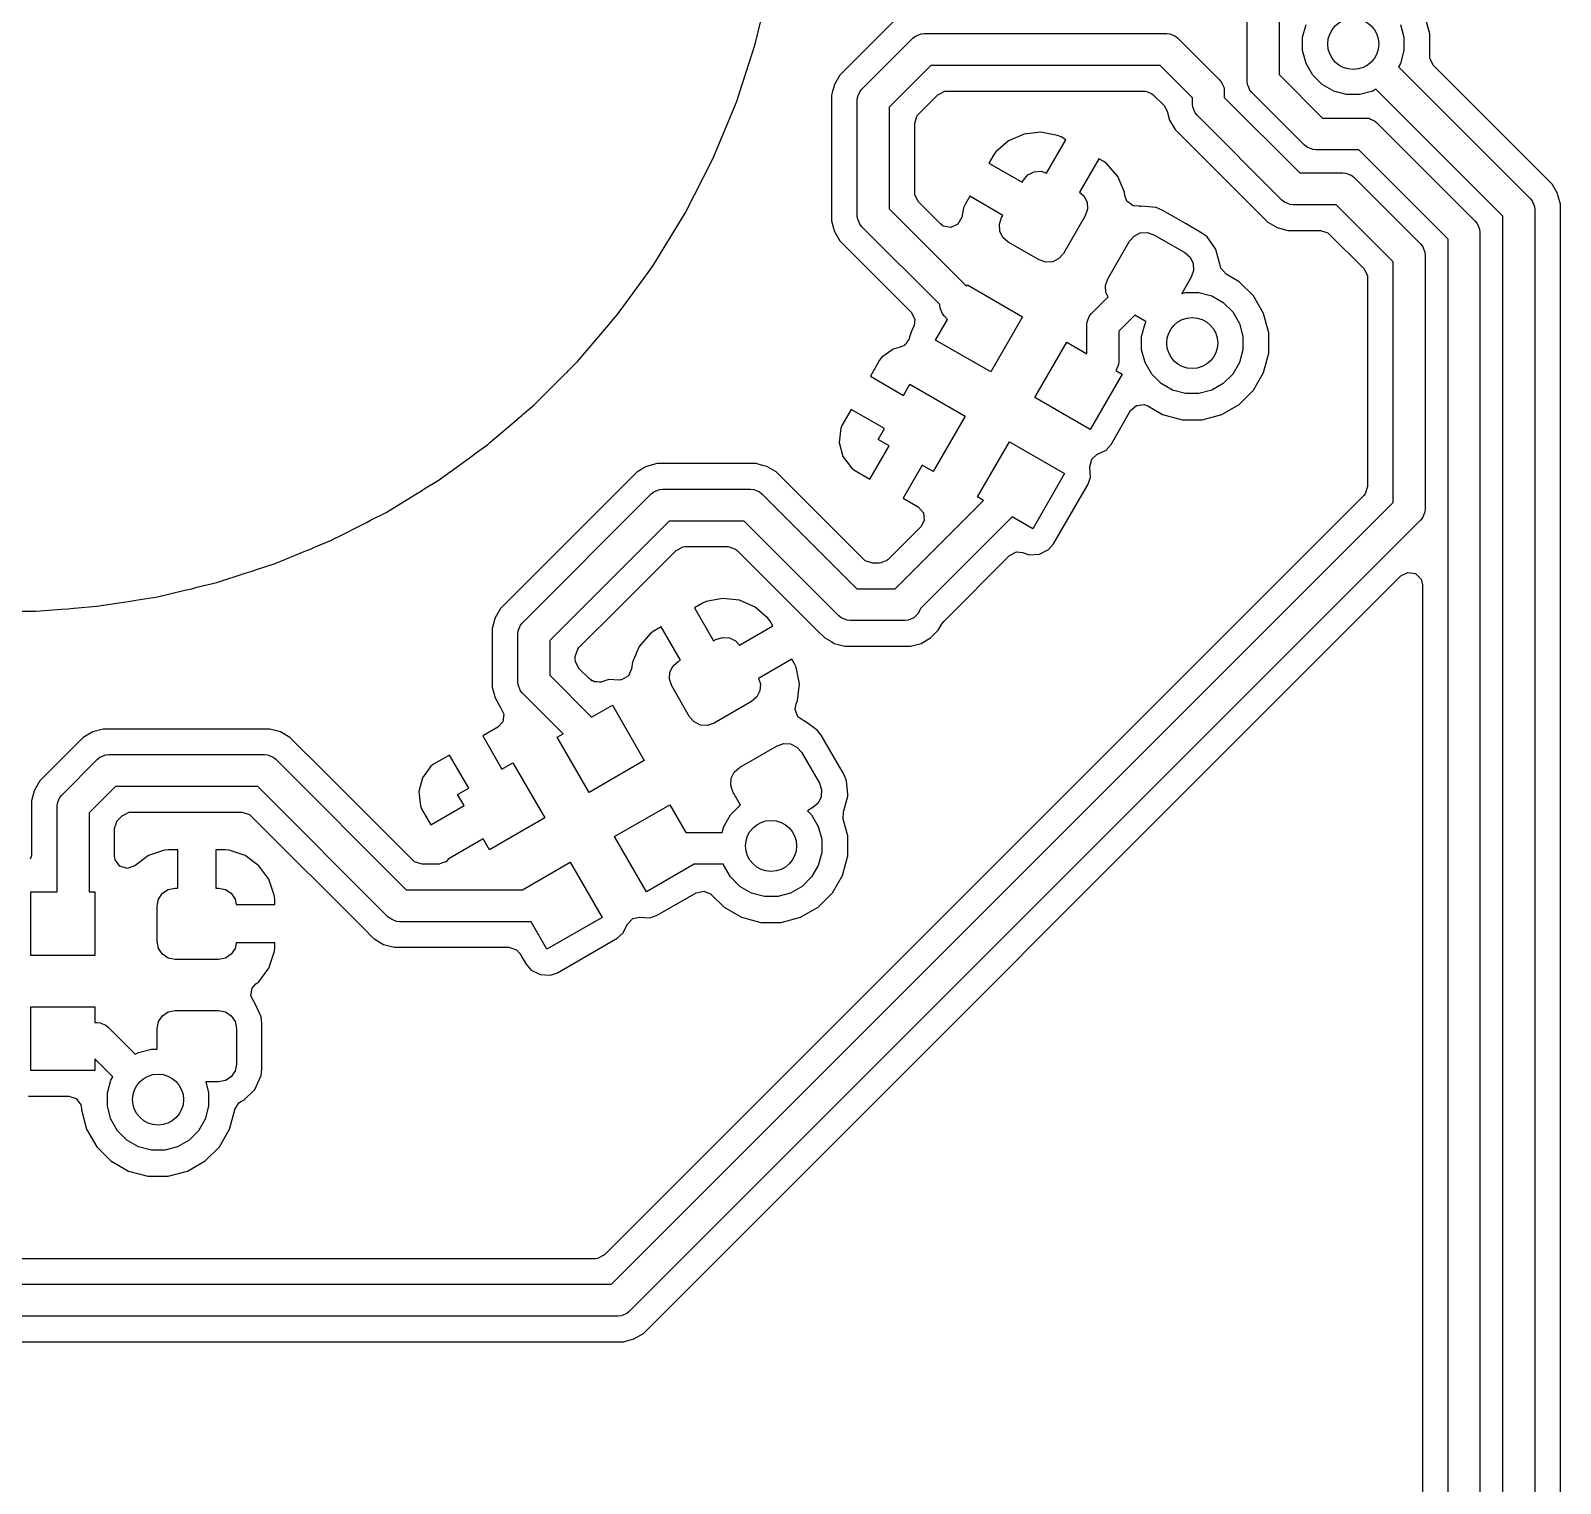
# Model space of a CAD drawing. Extents: x 0.79 to 7.64, y -5.35 to -0.98.
# Drawn here: x 4.2204 to 4.6923, y -3.3439 to -2.8957 of the extents above; entities that cross this region are included whole.
import ezdxf

# ---------------------------------------------------------------- set-up
doc = ezdxf.new("R2010")
doc.units = 0
doc.header["$MEASUREMENT"] = 0
doc.layers.add('BLACK', color=7, linetype='CONTINUOUS')

msp = doc.modelspace()

# ---------------------------------------------------------------- linework, layer by layer
at = {"layer": 'BLACK', "linetype": 'CONTINUOUS'}
for p, q in [((4.44394, -2.89989), (4.44834, -2.88154)), ((4.59574, -2.91137), (4.59574, -2.88837)), ((4.48819, -2.89132), (4.47006, -2.90945)), ((4.60558, -2.89041), (4.60558, -2.90933)), ((4.65206, -2.89676), (4.65045, -2.89074)), ((4.49258, -2.89809), (4.49333, -2.89748)), ((4.49333, -2.89748), (4.49508, -2.89676)), ((4.49333, -2.89748), (4.49333, -2.89748)), ((4.49508, -2.89676), (4.4951, -2.89675)), ((4.4951, -2.89675), (4.49606, -2.89665)), ((4.4951, -2.89675), (4.4951, -2.89675)), ((4.49606, -2.89665), (4.57087, -2.89665)), ((4.57087, -2.89665), (4.57183, -2.89675)), ((4.57183, -2.89675), (4.57183, -2.89675)), ((4.57183, -2.89675), (4.57185, -2.89676)), ((4.57185, -2.89676), (4.5736, -2.89748)), ((4.5736, -2.89748), (4.5736, -2.89748)), ((4.5736, -2.89748), (4.57435, -2.89809)), ((4.6128, -2.89781), (4.61387, -2.89384)), ((4.6128, -2.90192), (4.6128, -2.89781)), ((4.64297, -2.89384), (4.64403, -2.89781)), ((4.64403, -2.89781), (4.64403, -2.90192)), ((4.65206, -2.90298), (4.65206, -2.89676)), ((4.65206, -2.89676), (4.65206, -2.89676)), ((4.4381, -2.91784), (4.44394, -2.89989)), ((4.47684, -2.91384), (4.49258, -2.89809)), ((4.57435, -2.89809), (4.58721, -2.91096)), ((4.61387, -2.9059), (4.6128, -2.90192)), ((4.64403, -2.90192), (4.64297, -2.9059)), ((4.4981, -2.9065), (4.48524, -2.91936)), ((4.56883, -2.9065), (4.4981, -2.9065)), ((4.57881, -2.91648), (4.56883, -2.9065)), ((4.61592, -2.90946), (4.61387, -2.9059)), ((4.64297, -2.9059), (4.64239, -2.90689)), ((4.64239, -2.90689), (4.68301, -2.9475)), ((4.65203, -2.9032), (4.65206, -2.90298)), ((4.65204, -2.90432), (4.65203, -2.9032)), ((4.65314, -2.90647), (4.65204, -2.90432)), ((4.67047, -2.9238), (4.65314, -2.90647)), ((4.47006, -2.90945), (4.46837, -2.91238)), ((4.58721, -2.91096), (4.58782, -2.91171)), ((4.58782, -2.91171), (4.58782, -2.91171)), ((4.58782, -2.91171), (4.58825, -2.91275)), ((4.59583, -2.91233), (4.59574, -2.91137)), ((4.60558, -2.90933), (4.61896, -2.9227)), ((4.61883, -2.91236), (4.61592, -2.90946)), ((4.46782, -2.91444), (4.4675, -2.91564)), ((4.4675, -2.91564), (4.4675, -2.95107)), ((4.46807, -2.91352), (4.46782, -2.91444)), ((4.46837, -2.91238), (4.46807, -2.91352)), ((4.46807, -2.91352), (4.46807, -2.91352)), ((4.46837, -2.91238), (4.46837, -2.91238)), ((4.47539, -2.91732), (4.47549, -2.91636)), ((4.47549, -2.91636), (4.4755, -2.91634)), ((4.4755, -2.91634), (4.47573, -2.91578)), ((4.47573, -2.91578), (4.47622, -2.91459)), ((4.47622, -2.91459), (4.47684, -2.91384)), ((4.47622, -2.91459), (4.47622, -2.91459)), ((4.49427, -2.92149), (4.50023, -2.91553)), ((4.50023, -2.91553), (4.50238, -2.91444)), ((4.50238, -2.91444), (4.50299, -2.91439)), ((4.50299, -2.91439), (4.56394, -2.91439)), ((4.56394, -2.91439), (4.56424, -2.91449)), ((4.56424, -2.91449), (4.56455, -2.91444)), ((4.56455, -2.91444), (4.56537, -2.91485)), ((4.56537, -2.91485), (4.56623, -2.91513)), ((4.56623, -2.91513), (4.5667, -2.91553)), ((4.5667, -2.91553), (4.57006, -2.91889)), ((4.57881, -2.91838), (4.57881, -2.91648)), ((4.58825, -2.91275), (4.58846, -2.91323)), ((4.58846, -2.91323), (4.58856, -2.91348)), ((4.58856, -2.91348), (4.58865, -2.91444)), ((4.58865, -2.91444), (4.58865, -2.91634)), ((4.58865, -2.91634), (4.61195, -2.93963)), ((4.59602, -2.91278), (4.59583, -2.91233)), ((4.59583, -2.91233), (4.59583, -2.91233)), ((4.59657, -2.9141), (4.59602, -2.91278)), ((4.59718, -2.91485), (4.59657, -2.9141)), ((4.59657, -2.9141), (4.59657, -2.9141)), ((4.61344, -2.9311), (4.59718, -2.91485)), ((4.62239, -2.91442), (4.61883, -2.91236)), ((4.62636, -2.91548), (4.62239, -2.91442)), ((4.63047, -2.91548), (4.62636, -2.91548)), ((4.63444, -2.91442), (4.63047, -2.91548)), ((4.63543, -2.91385), (4.63444, -2.91442)), ((4.67461, -2.95302), (4.63543, -2.91385)), ((4.43088, -2.93528), (4.4381, -2.91784)), ((4.47539, -2.95276), (4.47539, -2.91732)), ((4.48524, -2.91936), (4.48524, -2.95072)), ((4.49387, -2.92195), (4.49427, -2.92149)), ((4.57006, -2.91889), (4.57107, -2.92064)), ((4.57107, -2.92064), (4.57179, -2.92332)), ((4.57891, -2.91934), (4.57881, -2.91838)), ((4.579, -2.91957), (4.57891, -2.91934)), ((4.57891, -2.91934), (4.57891, -2.91934)), ((4.57964, -2.92111), (4.579, -2.91957)), ((4.58025, -2.92186), (4.57964, -2.92111)), ((4.57964, -2.92111), (4.57964, -2.92111)), ((4.49313, -2.92425), (4.49387, -2.92195)), ((4.49313, -2.93662), (4.49313, -2.92425)), ((4.57179, -2.92332), (4.57348, -2.92625)), ((4.57348, -2.92625), (4.57348, -2.92625)), ((4.57348, -2.92625), (4.57348, -2.92625)), ((4.57348, -2.92625), (4.60204, -2.95481)), ((4.60643, -2.94803), (4.58025, -2.92186)), ((4.61896, -2.9227), (4.63223, -2.9227)), ((4.63223, -2.9227), (4.63319, -2.9228)), ((4.63319, -2.9228), (4.63319, -2.9228)), ((4.63319, -2.9228), (4.63371, -2.92301)), ((4.63371, -2.92301), (4.63497, -2.92353)), ((4.63497, -2.92353), (4.63497, -2.92353)), ((4.63497, -2.92353), (4.63571, -2.92414)), ((4.63571, -2.92414), (4.66608, -2.95451)), ((4.6874, -2.94072), (4.67047, -2.9238)), ((4.5221, -2.92976), (4.51814, -2.93317)), ((4.52689, -2.92768), (4.5221, -2.92976)), ((4.53207, -2.92709), (4.52689, -2.92768)), ((4.52689, -2.92768), (4.52689, -2.92768)), ((4.53721, -2.92806), (4.53207, -2.92709)), ((4.53207, -2.92709), (4.53207, -2.92709)), ((4.5338, -2.93969), (4.53974, -2.9294)), ((4.53827, -2.92855), (4.53721, -2.92806)), ((4.53721, -2.92806), (4.53721, -2.92806)), ((4.53974, -2.9294), (4.53827, -2.92855)), ((4.42231, -2.95209), (4.43088, -2.93528)), ((4.51746, -2.93413), (4.51602, -2.93662)), ((4.51814, -2.93317), (4.51746, -2.93413)), ((4.54997, -2.9353), (4.54402, -2.9456)), ((4.55143, -2.93615), (4.54997, -2.9353)), ((4.54997, -2.9353), (4.54997, -2.9353)), ((4.61419, -2.93172), (4.61344, -2.9311)), ((4.61596, -2.93245), (4.61419, -2.93172)), ((4.61692, -2.93255), (4.61596, -2.93245)), ((4.61596, -2.93245), (4.61596, -2.93245)), ((4.63019, -2.93255), (4.61692, -2.93255)), ((4.65768, -2.96003), (4.63019, -2.93255)), ((4.49313, -2.94583), (4.49313, -2.93662)), ((4.51602, -2.93662), (4.52625, -2.94252)), ((4.52665, -2.94184), (4.52806, -2.94022)), ((4.52806, -2.94022), (4.52999, -2.93927)), ((4.52999, -2.93927), (4.53214, -2.93913)), ((4.53214, -2.93913), (4.5338, -2.93969)), ((4.55239, -2.93683), (4.55143, -2.93615)), ((4.5558, -2.94079), (4.55239, -2.93683)), ((4.55239, -2.93683), (4.55239, -2.93683)), ((4.61195, -2.93963), (4.62522, -2.93963)), ((4.62522, -2.93963), (4.62618, -2.93973)), ((4.62618, -2.93973), (4.62618, -2.93973)), ((4.62618, -2.93973), (4.6267, -2.93994)), ((4.6267, -2.93994), (4.62795, -2.94046)), ((4.52625, -2.94252), (4.52665, -2.94184)), ((4.55789, -2.94558), (4.5558, -2.94079)), ((4.5558, -2.94079), (4.5558, -2.94079)), ((4.62795, -2.94046), (4.62795, -2.94046)), ((4.62795, -2.94046), (4.6287, -2.94107)), ((4.6287, -2.94107), (4.64915, -2.96152)), ((4.68978, -2.94311), (4.6874, -2.94072)), ((4.6874, -2.94072), (4.6874, -2.94072)), ((4.69022, -2.94387), (4.68978, -2.94311)), ((4.69147, -2.94603), (4.69022, -2.94387)), ((4.49318, -2.94644), (4.49313, -2.94583)), ((4.49427, -2.94859), (4.49318, -2.94644)), ((4.50105, -2.95537), (4.49427, -2.94859)), ((4.50868, -2.94934), (4.50819, -2.9504)), ((4.51012, -2.94685), (4.50868, -2.94934)), ((4.50868, -2.94934), (4.50868, -2.94934)), ((4.52035, -2.95275), (4.51012, -2.94685)), ((4.54402, -2.9456), (4.54534, -2.94675)), ((4.54534, -2.94675), (4.54629, -2.94868)), ((4.54629, -2.94868), (4.54643, -2.95083)), ((4.55801, -2.94663), (4.55789, -2.94558)), ((4.55861, -2.94831), (4.55801, -2.94663)), ((4.56048, -2.94983), (4.55861, -2.94831)), ((4.56262, -2.94994), (4.56048, -2.94983)), ((4.60717, -2.94865), (4.60643, -2.94803)), ((4.60843, -2.94917), (4.60717, -2.94865)), ((4.60717, -2.94865), (4.60717, -2.94865)), ((4.60895, -2.94938), (4.60843, -2.94917)), ((4.60991, -2.94947), (4.60895, -2.94938)), ((4.60895, -2.94938), (4.60895, -2.94938)), ((4.62318, -2.94947), (4.60991, -2.94947)), ((4.64075, -2.96704), (4.62318, -2.94947)), ((4.68301, -2.9475), (4.68362, -2.94824)), ((4.68362, -2.94824), (4.68435, -2.95002)), ((4.69169, -2.94685), (4.69147, -2.94603)), ((4.69234, -2.94929), (4.69169, -2.94685)), ((4.69234, -2.95298), (4.69234, -2.94929)), ((4.69234, -2.94929), (4.69234, -2.94929)), ((4.41245, -2.96818), (4.42231, -2.95209)), ((4.4675, -2.95107), (4.4675, -2.95444)), ((4.4675, -2.95444), (4.4681, -2.95669)), ((4.47549, -2.95372), (4.47539, -2.95276)), ((4.47556, -2.9539), (4.47549, -2.95372)), ((4.47549, -2.95372), (4.47549, -2.95372)), ((4.47622, -2.95549), (4.47556, -2.9539)), ((4.48524, -2.95072), (4.50912, -2.9746)), ((4.50764, -2.95334), (4.50648, -2.95545)), ((4.50819, -2.9504), (4.50764, -2.95334)), ((4.50819, -2.9504), (4.50819, -2.9504)), ((4.51926, -2.95547), (4.51995, -2.95343)), ((4.51995, -2.95343), (4.52035, -2.95275)), ((4.54574, -2.95287), (4.53905, -2.96446)), ((4.54643, -2.95083), (4.54574, -2.95287)), ((4.56263, -2.94996), (4.56262, -2.94994)), ((4.56279, -2.94995), (4.56263, -2.94996)), ((4.56289, -2.94996), (4.56279, -2.94995)), ((4.56297, -2.94993), (4.56289, -2.94996)), ((4.56767, -2.95035), (4.56297, -2.94993)), ((4.56297, -2.94993), (4.56297, -2.94993)), ((4.56949, -2.9511), (4.56767, -2.95035)), ((4.57689, -2.95537), (4.56949, -2.9511)), ((4.56949, -2.9511), (4.56949, -2.9511)), ((4.66608, -2.95451), (4.66669, -2.95526)), ((4.67461, -4.84631), (4.67461, -2.95302)), ((4.68435, -2.95002), (4.68445, -2.95098)), ((4.68445, -2.95098), (4.68445, -4.84835)), ((4.69234, -2.95624), (4.69234, -2.95298)), ((4.69234, -2.95298), (4.69234, -2.95298)), ((4.4681, -2.95669), (4.46837, -2.9577)), ((4.46837, -2.9577), (4.47006, -2.96062)), ((4.47684, -2.95624), (4.47622, -2.95549)), ((4.47622, -2.95549), (4.47622, -2.95549)), ((4.50085, -2.98025), (4.47684, -2.95624)), ((4.50193, -2.95603), (4.50105, -2.95537)), ((4.5043, -2.95648), (4.50193, -2.95603)), ((4.50648, -2.95545), (4.5043, -2.95648)), ((4.5194, -2.95762), (4.51926, -2.95547)), ((4.52035, -2.95955), (4.5194, -2.95762)), ((4.55938, -2.96074), (4.5608, -2.95912)), ((4.5608, -2.95912), (4.56272, -2.95817)), ((4.56272, -2.95817), (4.56487, -2.95803)), ((4.56487, -2.95803), (4.56691, -2.95872)), ((4.56691, -2.95872), (4.57645, -2.96423)), ((4.58176, -2.95818), (4.57689, -2.95537)), ((4.58267, -2.95888), (4.58176, -2.95818)), ((4.58332, -2.95938), (4.58267, -2.95888)), ((4.60204, -2.95481), (4.60204, -2.95481)), ((4.60204, -2.95481), (4.60204, -2.95481)), ((4.60204, -2.95481), (4.60496, -2.9565)), ((4.60496, -2.9565), (4.60496, -2.9565)), ((4.60496, -2.9565), (4.60496, -2.9565)), ((4.60496, -2.9565), (4.60496, -2.9565)), ((4.60496, -2.9565), (4.60822, -2.95737)), ((4.60822, -2.95737), (4.6183, -2.95737)), ((4.6183, -2.95737), (4.62059, -2.95811)), ((4.62059, -2.95811), (4.62105, -2.95851)), ((4.62105, -2.95851), (4.63171, -2.96917)), ((4.66669, -2.95526), (4.66743, -2.95703)), ((4.66743, -2.95703), (4.66752, -2.95799)), ((4.66752, -2.95799), (4.66752, -4.84134)), ((4.69234, -3.07873), (4.69234, -2.95624)), ((4.47006, -2.96062), (4.47006, -2.96062)), ((4.47006, -2.96062), (4.47006, -2.96062)), ((4.47006, -2.96062), (4.48178, -2.97235)), ((4.52197, -2.96096), (4.52035, -2.95955)), ((4.53152, -2.96648), (4.52197, -2.96096)), ((4.55269, -2.97233), (4.55938, -2.96074)), ((4.5859, -2.96305), (4.58332, -2.95938)), ((4.58332, -2.95938), (4.58332, -2.95938)), ((4.58604, -2.96325), (4.5859, -2.96305)), ((4.58726, -2.96782), (4.58604, -2.96325)), ((4.64915, -2.96152), (4.64976, -2.96227)), ((4.64976, -2.96227), (4.64976, -2.96227)), ((4.64976, -2.96227), (4.6505, -2.96404)), ((4.65768, -4.8393), (4.65768, -2.96003)), ((4.41039, -2.97103), (4.41245, -2.96818)), ((4.53355, -2.96717), (4.53152, -2.96648)), ((4.5357, -2.96703), (4.53355, -2.96717)), ((4.53763, -2.96607), (4.5357, -2.96703)), ((4.53905, -2.96446), (4.53763, -2.96607)), ((4.57645, -2.96423), (4.57807, -2.96565)), ((4.57807, -2.96565), (4.57902, -2.96758)), ((4.57902, -2.96758), (4.57916, -2.96973)), ((4.58726, -2.96783), (4.58726, -2.96782)), ((4.58726, -2.96782), (4.58726, -2.96782)), ((4.58758, -2.96907), (4.58726, -2.96783)), ((4.64075, -3.04127), (4.64075, -2.96704)), ((4.6505, -2.96404), (4.65059, -2.965)), ((4.65059, -2.965), (4.65059, -3.04331)), ((4.4042, -2.97954), (4.41004, -2.9715)), ((4.41004, -2.9715), (4.41032, -2.97113)), ((4.41032, -2.97113), (4.41039, -2.97103)), ((4.48178, -2.97235), (4.49204, -2.98261)), ((4.55199, -2.97437), (4.55269, -2.97233)), ((4.57847, -2.97176), (4.57555, -2.97682)), ((4.57916, -2.96973), (4.57847, -2.97176)), ((4.58919, -2.97086), (4.58758, -2.96907)), ((4.59326, -2.97321), (4.58919, -2.97086)), ((4.59766, -2.97761), (4.59326, -2.97321)), ((4.63171, -2.96917), (4.63281, -2.97132)), ((4.63281, -2.97132), (4.63285, -2.97193)), ((4.63285, -2.97193), (4.63285, -3.03638)), ((4.50912, -2.9746), (4.50937, -2.97416)), ((4.50937, -2.97416), (4.52642, -2.98401)), ((4.5477, -2.98296), (4.5528, -2.97787)), ((4.55213, -2.97651), (4.55199, -2.97437)), ((4.5528, -2.97787), (4.55213, -2.97651)), ((4.57555, -2.97682), (4.57668, -2.97651)), ((4.57668, -2.97651), (4.5808, -2.97651)), ((4.5808, -2.97651), (4.58477, -2.97758)), ((4.58477, -2.97758), (4.58833, -2.97963)), ((4.60077, -2.983), (4.59766, -2.97761)), ((4.40166, -2.98303), (4.4042, -2.97954)), ((4.49204, -2.98261), (4.49314, -2.98476)), ((4.50085, -2.9804), (4.50085, -2.98025)), ((4.50094, -2.98136), (4.50085, -2.9804)), ((4.50168, -2.98314), (4.50094, -2.98136)), ((4.58833, -2.97963), (4.59123, -2.98254)), ((4.59123, -2.98254), (4.59329, -2.9861)), ((4.3891, -2.9978), (4.39801, -2.98737)), ((4.39801, -2.98737), (4.3987, -2.98659)), ((4.3987, -2.98659), (4.39888, -2.98635)), ((4.39888, -2.98635), (4.40136, -2.98345)), ((4.40136, -2.98345), (4.40166, -2.98303)), ((4.49283, -2.98703), (4.4923, -2.98794)), ((4.49294, -2.98673), (4.49283, -2.98703)), ((4.49314, -2.98476), (4.49294, -2.98673)), ((4.49953, -2.99121), (4.50322, -2.98482)), ((4.50229, -2.98388), (4.50168, -2.98314)), ((4.50168, -2.98314), (4.50168, -2.98314)), ((4.50322, -2.98482), (4.50229, -2.98388)), ((4.52642, -2.98401), (4.51658, -3.00105)), ((4.54626, -2.98644), (4.54635, -2.98548)), ((4.54626, -2.99546), (4.54626, -2.98644)), ((4.54635, -2.98548), (4.5464, -2.98537)), ((4.5464, -2.98537), (4.54666, -2.98476)), ((4.54666, -2.98476), (4.54709, -2.98371)), ((4.54709, -2.98371), (4.5477, -2.98296)), ((4.54709, -2.98371), (4.54709, -2.98371)), ((4.56106, -2.98353), (4.5561, -2.98848)), ((4.56425, -2.98537), (4.56106, -2.98353)), ((4.56313, -2.99007), (4.56419, -2.9861)), ((4.56419, -2.9861), (4.56455, -2.98548)), ((4.56455, -2.98548), (4.56425, -2.98537)), ((4.59329, -2.9861), (4.59435, -2.99007)), ((4.60238, -2.98901), (4.60077, -2.983)), ((4.49051, -2.99233), (4.49008, -2.99259)), ((4.49085, -2.99163), (4.49051, -2.99233)), ((4.49133, -2.99102), (4.49085, -2.99163)), ((4.49156, -2.9904), (4.49133, -2.99102)), ((4.4923, -2.98794), (4.49155, -2.99016)), ((4.49155, -2.99016), (4.49156, -2.9904)), ((4.51658, -3.00105), (4.49953, -2.99121)), ((4.53021, -3.00893), (4.54006, -2.99188)), ((4.54006, -2.99188), (4.54626, -2.99546)), ((4.5561, -2.98848), (4.5561, -2.9978)), ((4.56313, -2.99418), (4.56313, -2.99007)), ((4.59435, -2.99007), (4.59435, -2.99418)), ((4.60238, -2.99524), (4.60238, -2.98901)), ((4.4829, -2.99662), (4.48231, -2.99742)), ((4.48646, -2.99401), (4.4829, -2.99662)), ((4.4829, -2.99662), (4.4829, -2.99662)), ((4.48869, -2.99342), (4.48646, -2.99401)), ((4.48646, -2.99401), (4.48646, -2.99401)), ((4.48932, -2.99305), (4.48869, -2.99342)), ((4.48983, -2.9929), (4.48932, -2.99305)), ((4.49008, -2.99259), (4.48983, -2.9929)), ((4.56419, -2.99815), (4.56313, -2.99418)), ((4.59435, -2.99418), (4.59329, -2.99815)), ((4.60077, -3.00125), (4.60238, -2.99524)), ((4.38483, -3.00207), (4.38587, -3.00108)), ((4.38587, -3.00108), (4.38619, -3.00072)), ((4.38619, -3.00072), (4.3891, -2.9978)), ((4.48231, -2.99742), (4.47946, -3.00235)), ((4.48231, -2.99742), (4.48231, -2.99742)), ((4.5571, -3.00172), (4.54726, -3.01877)), ((4.55527, -3.00054), (4.5552, -3.00063)), ((4.5552, -3.00063), (4.5571, -3.00172)), ((4.55601, -2.99876), (4.55527, -3.00054)), ((4.5561, -2.9978), (4.55601, -2.99876)), ((4.56625, -3.00171), (4.56419, -2.99815)), ((4.56915, -3.00462), (4.56625, -3.00171)), ((4.59123, -3.00171), (4.58833, -3.00462)), ((4.59329, -2.99815), (4.59123, -3.00171)), ((4.59766, -3.00664), (4.60077, -3.00125)), ((4.37576, -3.01115), (4.38483, -3.00207)), ((4.47946, -3.00235), (4.47946, -3.00235)), ((4.47946, -3.00235), (4.48969, -3.00826)), ((4.48969, -3.00826), (4.49165, -3.00485)), ((4.49165, -3.00485), (4.5087, -3.01469)), ((4.57271, -3.00668), (4.56915, -3.00462)), ((4.58833, -3.00462), (4.58477, -3.00668)), ((4.37248, -3.01395), (4.37576, -3.01115)), ((4.54726, -3.01877), (4.53021, -3.00893)), ((4.56153, -3.01134), (4.56392, -3.01109)), ((4.56392, -3.01109), (4.56506, -3.01153)), ((4.57668, -3.00774), (4.57271, -3.00668)), ((4.5808, -3.00774), (4.57668, -3.00774)), ((4.58477, -3.00668), (4.5808, -3.00774)), ((4.58787, -3.01416), (4.59326, -3.01104)), ((4.59326, -3.01104), (4.59766, -3.00664)), ((4.36209, -3.02282), (4.37055, -3.0156)), ((4.37055, -3.0156), (4.37061, -3.01555)), ((4.37061, -3.01555), (4.37192, -3.01448)), ((4.37192, -3.01448), (4.37231, -3.0141)), ((4.37231, -3.0141), (4.37248, -3.01395)), ((4.47355, -3.01258), (4.4707, -3.01752)), ((4.48378, -3.01849), (4.47355, -3.01258)), ((4.5087, -3.01469), (4.49886, -3.03174)), ((4.55371, -3.02339), (4.55974, -3.01295)), ((4.55974, -3.01295), (4.56153, -3.01134)), ((4.56506, -3.01153), (4.56961, -3.01416)), ((4.56961, -3.01416), (4.57563, -3.01577)), ((4.57563, -3.01577), (4.57563, -3.01577)), ((4.57563, -3.01577), (4.58185, -3.01577)), ((4.58185, -3.01577), (4.58787, -3.01416)), ((4.58185, -3.01577), (4.58185, -3.01577)), ((4.47031, -3.01843), (4.46983, -3.02282)), ((4.4707, -3.01752), (4.47031, -3.01843)), ((4.47031, -3.01843), (4.47031, -3.01843)), ((4.48181, -3.0219), (4.48378, -3.01849)), ((4.35757, -3.02619), (4.36141, -3.02341)), ((4.36141, -3.02341), (4.36209, -3.02282)), ((4.46983, -3.02282), (4.47097, -3.02709)), ((4.46983, -3.02282), (4.46983, -3.02282)), ((4.47932, -3.0341), (4.48522, -3.02387)), ((4.48522, -3.02387), (4.48181, -3.0219)), ((4.5125, -3.03961), (4.52234, -3.02257)), ((4.52234, -3.02257), (4.53939, -3.03241)), ((4.54934, -3.02655), (4.55216, -3.02516)), ((4.55216, -3.02516), (4.55371, -3.02339)), ((4.34614, -3.0345), (4.35534, -3.02781)), ((4.35534, -3.02781), (4.35693, -3.02672)), ((4.35693, -3.02672), (4.35757, -3.02619)), ((4.41367, -3.02931), (4.41041, -3.03018)), ((4.41704, -3.02931), (4.41367, -3.02931)), ((4.41367, -3.02931), (4.41367, -3.02931)), ((4.41728, -3.02931), (4.41704, -3.02931)), ((4.44421, -3.02931), (4.41728, -3.02931)), ((4.41728, -3.02931), (4.41728, -3.02931)), ((4.4462, -3.02985), (4.44421, -3.02931)), ((4.44421, -3.02931), (4.44421, -3.02931)), ((4.44747, -3.03018), (4.4462, -3.02985)), ((4.47097, -3.02709), (4.47358, -3.03065)), ((4.49545, -3.02977), (4.48954, -3.04)), ((4.49886, -3.03174), (4.49545, -3.02977)), ((4.54716, -3.03031), (4.54775, -3.02797)), ((4.54775, -3.02797), (4.54933, -3.02655)), ((4.54933, -3.02655), (4.54934, -3.02655)), ((4.54934, -3.02655), (4.54934, -3.02655)), ((4.34182, -3.03714), (4.34614, -3.0345)), ((4.4051, -3.03426), (4.36534, -3.07402)), ((4.40749, -3.03187), (4.4051, -3.03426)), ((4.4051, -3.03426), (4.4051, -3.03426)), ((4.40811, -3.03151), (4.40749, -3.03187)), ((4.40895, -3.03103), (4.40811, -3.03151)), ((4.4096, -3.03065), (4.40895, -3.03103)), ((4.41041, -3.03018), (4.4096, -3.03065)), ((4.45039, -3.03187), (4.44747, -3.03018)), ((4.44747, -3.03018), (4.44747, -3.03018)), ((4.46458, -3.04606), (4.45039, -3.03187)), ((4.45039, -3.03187), (4.45039, -3.03187)), ((4.45039, -3.03187), (4.45039, -3.03187)), ((4.47358, -3.03065), (4.47358, -3.03065)), ((4.47358, -3.03065), (4.47438, -3.03125)), ((4.47438, -3.03125), (4.47932, -3.0341)), ((4.53939, -3.03241), (4.52955, -3.04946)), ((4.54661, -3.03568), (4.54737, -3.03346)), ((4.54716, -3.03033), (4.54716, -3.03031)), ((4.54737, -3.03346), (4.54716, -3.03033)), ((4.54716, -3.03033), (4.54716, -3.03033)), ((4.33004, -3.04436), (4.33922, -3.03874)), ((4.33922, -3.03874), (4.34101, -3.03771)), ((4.34101, -3.03771), (4.34182, -3.03714)), ((4.37211, -3.07841), (4.41187, -3.03865)), ((4.63171, -3.03914), (4.39741, -3.27345)), ((4.41187, -3.03865), (4.41262, -3.03803)), ((4.41262, -3.03803), (4.41439, -3.0373)), ((4.41439, -3.0373), (4.41535, -3.0372)), ((4.41535, -3.0372), (4.44252, -3.0372)), ((4.44252, -3.0372), (4.44348, -3.0373)), ((4.44348, -3.0373), (4.44348, -3.0373)), ((4.44348, -3.0373), (4.444, -3.03751)), ((4.444, -3.03751), (4.44525, -3.03803)), ((4.44525, -3.03803), (4.44525, -3.03803)), ((4.44525, -3.03803), (4.446, -3.03865)), ((4.446, -3.03865), (4.47527, -3.06791)), ((4.53599, -3.05408), (4.54661, -3.03568)), ((4.63211, -3.03868), (4.63171, -3.03914)), ((4.63285, -3.03638), (4.63211, -3.03868)), ((4.39954, -3.28248), (4.64075, -3.04127)), ((4.48708, -3.06791), (4.51432, -3.04067)), ((4.48954, -3.04), (4.4942, -3.04269)), ((4.4942, -3.04269), (4.49581, -3.04448)), ((4.51432, -3.04067), (4.5125, -3.03961)), ((4.65059, -3.04331), (4.6505, -3.04427)), ((4.31589, -3.05157), (4.32232, -3.0483)), ((4.32232, -3.0483), (4.32425, -3.04738)), ((4.32425, -3.04738), (4.32525, -3.04681)), ((4.32525, -3.04681), (4.33004, -3.04436)), ((4.41739, -3.04705), (4.38051, -3.08393)), ((4.64915, -3.04679), (4.40505, -3.29088)), ((4.44048, -3.04705), (4.41739, -3.04705)), ((4.46975, -3.07631), (4.44048, -3.04705)), ((4.47739, -3.05888), (4.46458, -3.04606)), ((4.49501, -3.04882), (4.48495, -3.05888)), ((4.52315, -3.04576), (4.49489, -3.07403)), ((4.49607, -3.04688), (4.49501, -3.04882)), ((4.49581, -3.04448), (4.49607, -3.04688)), ((4.52955, -3.04946), (4.52315, -3.04576)), ((4.64976, -3.04604), (4.64915, -3.04679)), ((4.65039, -3.04451), (4.64976, -3.04604)), ((4.64976, -3.04604), (4.64976, -3.04604)), ((4.6505, -3.04427), (4.65039, -3.04451)), ((4.6505, -3.04427), (4.6505, -3.04427)), ((4.30795, -3.05512), (4.31323, -3.05293)), ((4.31323, -3.05293), (4.31354, -3.05277)), ((4.31354, -3.05277), (4.31589, -3.05157)), ((4.29579, -3.06015), (4.30474, -3.05645)), ((4.30474, -3.05645), (4.30677, -3.05568)), ((4.30677, -3.05568), (4.30795, -3.05512)), ((4.40181, -3.07379), (4.41952, -3.05608)), ((4.41952, -3.05608), (4.42167, -3.05499)), ((4.42167, -3.05499), (4.42228, -3.05494)), ((4.42228, -3.05494), (4.4356, -3.05494)), ((4.4356, -3.05494), (4.43789, -3.05569)), ((4.43789, -3.05569), (4.43835, -3.05608)), ((4.43835, -3.05608), (4.45084, -3.06857)), ((4.50219, -3.07789), (4.52241, -3.05767)), ((4.52241, -3.05767), (4.52456, -3.05657)), ((4.52456, -3.05657), (4.52642, -3.05673)), ((4.52642, -3.05673), (4.52849, -3.05744)), ((4.52849, -3.05744), (4.53163, -3.05723)), ((4.53163, -3.05723), (4.53444, -3.05584)), ((4.53444, -3.05584), (4.53599, -3.05408)), ((4.28659, -3.06314), (4.28868, -3.06254)), ((4.28868, -3.06254), (4.29003, -3.06202)), ((4.29003, -3.06202), (4.29579, -3.06015)), ((4.47786, -3.05928), (4.47739, -3.05888)), ((4.48015, -3.06002), (4.47786, -3.05928)), ((4.4822, -3.06002), (4.48015, -3.06002)), ((4.48281, -3.05997), (4.4822, -3.06002)), ((4.48362, -3.05956), (4.48281, -3.05997)), ((4.48449, -3.05928), (4.48362, -3.05956)), ((4.48467, -3.05902), (4.48449, -3.05928)), ((4.48495, -3.05888), (4.48467, -3.05902)), ((4.64313, -3.06397), (4.64528, -3.06288)), ((4.64528, -3.06288), (4.64766, -3.06325)), ((4.2701, -3.06792), (4.27162, -3.06748)), ((4.27162, -3.06748), (4.27784, -3.06598)), ((4.27784, -3.06598), (4.28659, -3.06314)), ((4.40944, -3.29766), (4.64313, -3.06397)), ((4.64766, -3.06325), (4.64936, -3.06496)), ((4.64936, -3.06496), (4.64978, -3.06673)), ((4.64978, -3.06673), (4.64978, -4.83442)), ((4.24085, -3.07334), (4.24906, -3.07204)), ((4.24906, -3.07204), (4.25114, -3.07179)), ((4.25114, -3.07179), (4.25281, -3.07145)), ((4.25281, -3.07145), (4.25949, -3.07039)), ((4.25949, -3.07039), (4.26799, -3.06835)), ((4.26799, -3.06835), (4.2701, -3.06792)), ((4.42768, -3.07235), (4.42519, -3.07379)), ((4.42875, -3.07186), (4.42768, -3.07235)), ((4.43388, -3.07089), (4.42875, -3.07186)), ((4.42875, -3.07186), (4.42875, -3.07186)), ((4.43907, -3.07148), (4.43388, -3.07089)), ((4.43388, -3.07089), (4.43388, -3.07089)), ((4.44386, -3.07357), (4.43907, -3.07148)), ((4.45084, -3.06857), (4.46297, -3.0807)), ((4.47527, -3.06791), (4.48708, -3.06791)), ((4.21453, -3.07482), (4.22203, -3.07482)), ((4.22203, -3.07482), (4.22991, -3.0742)), ((4.22203, -3.07482), (4.22203, -3.07482)), ((4.22991, -3.0742), (4.23193, -3.07412)), ((4.23193, -3.07412), (4.23375, -3.0739)), ((4.23375, -3.0739), (4.24085, -3.07334)), ((4.36365, -3.07694), (4.36342, -3.07778)), ((4.36534, -3.07402), (4.36365, -3.07694)), ((4.36365, -3.07694), (4.36365, -3.07694)), ((4.38955, -3.08606), (4.40181, -3.07379)), ((4.42519, -3.07379), (4.4311, -3.08402)), ((4.42519, -3.07379), (4.42519, -3.07379)), ((4.44782, -3.07697), (4.44386, -3.07357)), ((4.44386, -3.07357), (4.44386, -3.07357)), ((4.44849, -3.07793), (4.44782, -3.07697)), ((4.47049, -3.07693), (4.46975, -3.07631)), ((4.47227, -3.07766), (4.47049, -3.07693)), ((4.49289, -3.07693), (4.49112, -3.07766)), ((4.49425, -3.07557), (4.49289, -3.07693)), ((4.49489, -3.07403), (4.49425, -3.07557)), ((4.36316, -3.07876), (4.36278, -3.0802)), ((4.36278, -3.0802), (4.36278, -3.09496)), ((4.36342, -3.07778), (4.36316, -3.07876)), ((4.36342, -3.07778), (4.36342, -3.07778)), ((4.37067, -3.08189), (4.37076, -3.08093)), ((4.37067, -3.09665), (4.37067, -3.08189)), ((4.37076, -3.08093), (4.3715, -3.07916)), ((4.3715, -3.07916), (4.37211, -3.07841)), ((4.3715, -3.07916), (4.3715, -3.07916)), ((4.41152, -3.08181), (4.40811, -3.08577)), ((4.41248, -3.08113), (4.41152, -3.08181)), ((4.41152, -3.08181), (4.41152, -3.08181)), ((4.41496, -3.0797), (4.41248, -3.08113)), ((4.41248, -3.08113), (4.41248, -3.08113)), ((4.42087, -3.08992), (4.41496, -3.0797)), ((4.41496, -3.0797), (4.41496, -3.0797)), ((4.43905, -3.08534), (4.44934, -3.0794)), ((4.4485, -3.07793), (4.44849, -3.07793)), ((4.44934, -3.0794), (4.4485, -3.07793)), ((4.46297, -3.0807), (4.46297, -3.0807)), ((4.46297, -3.0807), (4.46536, -3.08309)), ((4.47323, -3.07776), (4.47227, -3.07766)), ((4.49016, -3.07776), (4.47323, -3.07776)), ((4.49112, -3.07766), (4.49016, -3.07776)), ((4.49803, -3.08309), (4.50041, -3.0807)), ((4.50041, -3.0807), (4.50157, -3.07869)), ((4.50157, -3.07869), (4.50219, -3.07789)), ((4.69234, -4.84666), (4.69234, -3.07873)), ((4.38051, -3.08393), (4.38051, -3.09461)), ((4.38841, -3.08881), (4.38915, -3.08652)), ((4.38915, -3.08652), (4.38955, -3.08606)), ((4.40811, -3.08577), (4.40602, -3.09056)), ((4.4311, -3.08402), (4.43178, -3.08363)), ((4.43178, -3.08363), (4.43382, -3.08293)), ((4.43382, -3.08293), (4.43596, -3.08307)), ((4.43596, -3.08307), (4.43789, -3.08403)), ((4.43789, -3.08403), (4.43905, -3.08534)), ((4.46536, -3.08309), (4.46752, -3.08434)), ((4.46752, -3.08434), (4.46828, -3.08478)), ((4.46828, -3.08478), (4.46828, -3.08478)), ((4.46828, -3.08478), (4.46828, -3.08478)), ((4.46828, -3.08478), (4.46991, -3.08521)), ((4.46991, -3.08521), (4.47154, -3.08565)), ((4.47154, -3.08565), (4.47154, -3.08565)), ((4.47154, -3.08565), (4.47154, -3.08565)), ((4.47154, -3.08565), (4.47515, -3.08565)), ((4.47515, -3.08565), (4.47515, -3.08565)), ((4.47515, -3.08565), (4.49184, -3.08565)), ((4.49184, -3.08565), (4.4951, -3.08478)), ((4.49184, -3.08565), (4.49184, -3.08565)), ((4.4951, -3.08478), (4.49803, -3.08309)), ((4.38841, -3.08972), (4.38841, -3.08881)), ((4.38845, -3.09033), (4.38841, -3.08972)), ((4.38955, -3.09248), (4.38845, -3.09033)), ((4.40602, -3.09056), (4.40579, -3.09261)), ((4.40602, -3.09056), (4.40602, -3.09056)), ((4.41857, -3.09174), (4.42019, -3.09032)), ((4.42019, -3.09032), (4.42087, -3.08992)), ((4.45525, -3.08963), (4.44495, -3.09557)), ((4.45609, -3.09109), (4.45525, -3.08963)), ((4.45658, -3.09216), (4.45609, -3.09109)), ((4.36278, -3.09496), (4.36278, -3.09833)), ((4.38051, -3.09461), (4.39346, -3.10755)), ((4.39272, -3.09565), (4.38955, -3.09248)), ((4.39328, -3.09599), (4.39272, -3.09565)), ((4.39354, -3.09628), (4.39328, -3.09599)), ((4.3988, -3.09588), (4.39658, -3.09663)), ((4.40193, -3.09608), (4.3988, -3.09588)), ((4.40196, -3.09609), (4.40193, -3.09608)), ((4.40235, -3.09605), (4.40196, -3.09609)), ((4.4027, -3.096), (4.40235, -3.09605)), ((4.40479, -3.09481), (4.4027, -3.096)), ((4.40579, -3.09261), (4.40479, -3.09481)), ((4.41748, -3.09581), (4.41762, -3.09367)), ((4.41817, -3.09785), (4.41748, -3.09581)), ((4.41762, -3.09367), (4.41857, -3.09174)), ((4.44495, -3.09557), (4.44551, -3.09723)), ((4.45755, -3.09729), (4.45658, -3.09216)), ((4.36278, -3.09833), (4.36314, -3.09968)), ((4.36314, -3.09968), (4.36365, -3.10159)), ((4.37076, -3.09761), (4.37067, -3.09665)), ((4.3715, -3.09938), (4.37076, -3.09761)), ((4.37211, -3.10013), (4.3715, -3.09938)), ((4.3715, -3.09938), (4.3715, -3.09938)), ((4.38463, -3.11265), (4.37211, -3.10013)), ((4.39387, -3.09635), (4.39354, -3.09628)), ((4.39432, -3.09662), (4.39387, -3.09635)), ((4.39512, -3.0966), (4.39432, -3.09662)), ((4.3959, -3.09677), (4.39512, -3.0966)), ((4.39645, -3.09671), (4.3959, -3.09677)), ((4.39658, -3.09663), (4.39645, -3.09671)), ((4.42368, -3.10739), (4.41817, -3.09785)), ((4.44537, -3.09937), (4.44442, -3.1013)), ((4.44551, -3.09723), (4.44537, -3.09937)), ((4.45697, -3.10248), (4.45755, -3.09729)), ((4.45755, -3.09729), (4.45755, -3.09729)), ((4.36365, -3.10159), (4.36534, -3.10451)), ((4.36534, -3.10451), (4.36549, -3.10472)), ((4.36549, -3.10472), (4.36545, -3.10475)), ((4.36545, -3.10475), (4.36641, -3.10664)), ((4.39346, -3.10755), (4.39985, -3.10386)), ((4.39985, -3.10386), (4.40969, -3.12091)), ((4.4428, -3.10272), (4.43121, -3.10941)), ((4.44442, -3.1013), (4.4428, -3.10272)), ((4.45623, -3.10521), (4.45655, -3.10345)), ((4.45709, -3.10746), (4.45623, -3.10521)), ((4.45655, -3.10345), (4.45697, -3.10248)), ((4.45697, -3.10248), (4.45697, -3.10248)), ((4.36603, -3.10902), (4.36451, -3.11063)), ((4.36641, -3.10664), (4.36603, -3.10902)), ((4.4251, -3.10901), (4.42368, -3.10739)), ((4.42703, -3.10996), (4.4251, -3.10901)), ((4.42918, -3.1101), (4.42703, -3.10996)), ((4.43121, -3.10941), (4.42918, -3.1101)), ((4.45889, -3.10863), (4.45709, -3.10746)), ((4.45888, -3.10865), (4.45889, -3.10863)), ((4.45903, -3.10872), (4.45888, -3.10865)), ((4.45911, -3.10877), (4.45903, -3.10872)), ((4.45919, -3.10879), (4.45911, -3.10877)), ((4.46306, -3.11151), (4.45919, -3.10879)), ((4.45919, -3.10879), (4.45919, -3.10879)), ((4.23662, -3.11376), (4.23446, -3.11593)), ((4.23905, -3.11236), (4.23662, -3.11376)), ((4.23954, -3.11207), (4.23905, -3.11236)), ((4.23905, -3.11236), (4.23905, -3.11236)), ((4.2428, -3.1112), (4.23954, -3.11207)), ((4.23954, -3.11207), (4.23954, -3.11207)), ((4.23954, -3.11207), (4.23954, -3.11207)), ((4.24618, -3.1112), (4.2428, -3.1112)), ((4.29421, -3.1112), (4.24618, -3.1112)), ((4.2962, -3.11174), (4.29421, -3.1112)), ((4.29747, -3.11207), (4.2962, -3.11174)), ((4.30039, -3.11376), (4.29747, -3.11207)), ((4.29747, -3.11207), (4.29747, -3.11207)), ((4.31107, -3.12444), (4.30039, -3.11376)), ((4.30039, -3.11376), (4.30039, -3.11376)), ((4.30039, -3.11376), (4.30039, -3.11376)), ((4.30039, -3.11376), (4.30039, -3.11376)), ((4.36451, -3.11063), (4.35985, -3.11332)), ((4.35985, -3.11332), (4.36576, -3.12354)), ((4.3828, -3.1137), (4.38463, -3.11265)), ((4.39265, -3.13075), (4.3828, -3.1137)), ((4.46426, -3.11307), (4.46306, -3.11151)), ((4.46653, -3.117), (4.46426, -3.11307)), ((4.23446, -3.11593), (4.22321, -3.12717)), ((4.23446, -3.11593), (4.23446, -3.11593)), ((4.23446, -3.11593), (4.23446, -3.11593)), ((4.23446, -3.11593), (4.23446, -3.11593)), ((4.24175, -3.11992), (4.24353, -3.11919)), ((4.24353, -3.11919), (4.24449, -3.11909)), ((4.24353, -3.11919), (4.24353, -3.11919)), ((4.24449, -3.11909), (4.29252, -3.11909)), ((4.29252, -3.11909), (4.29348, -3.11919)), ((4.29348, -3.11919), (4.29348, -3.11919)), ((4.29348, -3.11919), (4.294, -3.1194)), ((4.294, -3.1194), (4.29525, -3.11992)), ((4.34962, -3.11922), (4.34468, -3.12207)), ((4.35553, -3.12945), (4.34962, -3.11922)), ((4.43909, -3.12305), (4.45068, -3.11636)), ((4.45068, -3.11636), (4.45271, -3.11567)), ((4.45271, -3.11567), (4.45486, -3.11581)), ((4.45486, -3.11581), (4.45679, -3.11676)), ((4.45679, -3.11676), (4.45821, -3.11837)), ((4.45821, -3.11837), (4.46372, -3.12792)), ((4.47082, -3.12444), (4.46653, -3.117)), ((4.22998, -3.13156), (4.24101, -3.12054)), ((4.24101, -3.12054), (4.24175, -3.11992)), ((4.29525, -3.11992), (4.29525, -3.11992)), ((4.29525, -3.11992), (4.296, -3.12054)), ((4.296, -3.12054), (4.33625, -3.16079)), ((4.31712, -3.13049), (4.31107, -3.12444)), ((4.34389, -3.12266), (4.34128, -3.12623)), ((4.34468, -3.12207), (4.34389, -3.12266)), ((4.36576, -3.12354), (4.36917, -3.12158)), ((4.36917, -3.12158), (4.37901, -3.13862)), ((4.40969, -3.12091), (4.39265, -3.13075)), ((4.43652, -3.1264), (4.43747, -3.12447)), ((4.43747, -3.12447), (4.43909, -3.12305)), ((4.47134, -3.12533), (4.47082, -3.12444)), ((4.22321, -3.12717), (4.22152, -3.13009)), ((4.22321, -3.12717), (4.22321, -3.12717)), ((4.24653, -3.12894), (4.23839, -3.13708)), ((4.29048, -3.12894), (4.24653, -3.12894)), ((4.33073, -3.16919), (4.29048, -3.12894)), ((4.34128, -3.12623), (4.34014, -3.13049)), ((4.34128, -3.12623), (4.34128, -3.12623)), ((4.43638, -3.12854), (4.43652, -3.1264)), ((4.43707, -3.13058), (4.43638, -3.12854)), ((4.46372, -3.12792), (4.46441, -3.12996)), ((4.47209, -3.12715), (4.47134, -3.12533)), ((4.4722, -3.12835), (4.47209, -3.12715)), ((4.47245, -3.13127), (4.4722, -3.12835)), ((4.22119, -3.13135), (4.22065, -3.13335)), ((4.22065, -3.13335), (4.22065, -3.15014)), ((4.22152, -3.13009), (4.22119, -3.13135)), ((4.22119, -3.13135), (4.22119, -3.13135)), ((4.22152, -3.13009), (4.22152, -3.13009)), ((4.22866, -3.13403), (4.22919, -3.13274)), ((4.22919, -3.13274), (4.22937, -3.13231)), ((4.22937, -3.13231), (4.22998, -3.13156)), ((4.22937, -3.13231), (4.22937, -3.13231)), ((4.31994, -3.13331), (4.31712, -3.13049)), ((4.33838, -3.15175), (4.31994, -3.13331)), ((4.34014, -3.13049), (4.34061, -3.13488)), ((4.34014, -3.13049), (4.34014, -3.13049)), ((4.35212, -3.13142), (4.35553, -3.12945)), ((4.35409, -3.13483), (4.35212, -3.13142)), ((4.43942, -3.13464), (4.43707, -3.13058)), ((4.46427, -3.1321), (4.46332, -3.13403)), ((4.46441, -3.12996), (4.46427, -3.1321)), ((4.47128, -3.13643), (4.47251, -3.13186)), ((4.47251, -3.13186), (4.47245, -3.13127)), ((4.22854, -3.13504), (4.22864, -3.13408)), ((4.22854, -3.16142), (4.22854, -3.13504)), ((4.22864, -3.13408), (4.22866, -3.13403)), ((4.23839, -3.13708), (4.23839, -3.16142)), ((4.24742, -3.13921), (4.24865, -3.13797)), ((4.24865, -3.13797), (4.2508, -3.13688)), ((4.2508, -3.13688), (4.25141, -3.13683)), ((4.25141, -3.13683), (4.2856, -3.13683)), ((4.2856, -3.13683), (4.28789, -3.13758)), ((4.28789, -3.13758), (4.28835, -3.13797)), ((4.28835, -3.13797), (4.32396, -3.17357)), ((4.34061, -3.13488), (4.34061, -3.13488)), ((4.34061, -3.13488), (4.34101, -3.1358)), ((4.34101, -3.1358), (4.34386, -3.14073)), ((4.34386, -3.14073), (4.35409, -3.13483)), ((4.37901, -3.13862), (4.36196, -3.14847)), ((4.40052, -3.14439), (4.41757, -3.13454)), ((4.41757, -3.13454), (4.42249, -3.14307)), ((4.43427, -3.14122), (4.43633, -3.13766)), ((4.43633, -3.13766), (4.43923, -3.13475)), ((4.43923, -3.13475), (4.43942, -3.13464)), ((4.4617, -3.13545), (4.46006, -3.1364)), ((4.46006, -3.1364), (4.46131, -3.13766)), ((4.46131, -3.13766), (4.46337, -3.14122)), ((4.46332, -3.13403), (4.4617, -3.13545)), ((4.47109, -3.13901), (4.47121, -3.13676)), ((4.47119, -3.13676), (4.47121, -3.13671)), ((4.47121, -3.13676), (4.47119, -3.13676)), ((4.47121, -3.1366), (4.47128, -3.13645)), ((4.47121, -3.13671), (4.47121, -3.1366)), ((4.47128, -3.13645), (4.47128, -3.13643)), ((4.24628, -3.14196), (4.24638, -3.14166)), ((4.24628, -3.15028), (4.24628, -3.14196)), ((4.24633, -3.14135), (4.24674, -3.14054)), ((4.24638, -3.14166), (4.24633, -3.14135)), ((4.24674, -3.14054), (4.24702, -3.13967)), ((4.24702, -3.13967), (4.24742, -3.13921)), ((4.34386, -3.14073), (4.34386, -3.14073)), ((4.42249, -3.14307), (4.43377, -3.14307)), ((4.43377, -3.14307), (4.43427, -3.14122)), ((4.46337, -3.14122), (4.46443, -3.14519)), ((4.47246, -3.14413), (4.47109, -3.13901)), ((4.35999, -3.14506), (4.34918, -3.1513)), ((4.36196, -3.14847), (4.35999, -3.14506)), ((4.41036, -3.16143), (4.40052, -3.14439)), ((4.46443, -3.14519), (4.46443, -3.1493)), ((4.47246, -3.15036), (4.47246, -3.14413)), ((4.22065, -3.15027), (4.22026, -3.15134)), ((4.22065, -3.15014), (4.22063, -3.1502)), ((4.22063, -3.1502), (4.22065, -3.15027)), ((4.24648, -3.15152), (4.24628, -3.15028)), ((4.24791, -3.15346), (4.24648, -3.15152)), ((4.25677, -3.15026), (4.25249, -3.15342)), ((4.2617, -3.14853), (4.25677, -3.15026)), ((4.26287, -3.14843), (4.2617, -3.14853)), ((4.2617, -3.14853), (4.2617, -3.14853)), ((4.26575, -3.14843), (4.26287, -3.14843)), ((4.26575, -3.16024), (4.26575, -3.14843)), ((4.26575, -3.14843), (4.26575, -3.14843)), ((4.28043, -3.14843), (4.27756, -3.14843)), ((4.27756, -3.14843), (4.27756, -3.14843)), ((4.27756, -3.14843), (4.27756, -3.16024)), ((4.2816, -3.14853), (4.28043, -3.14843)), ((4.28653, -3.15026), (4.2816, -3.14853)), ((4.29073, -3.15336), (4.28653, -3.15026)), ((4.33884, -3.15215), (4.33838, -3.15175)), ((4.34113, -3.15289), (4.33884, -3.15215)), ((4.34749, -3.15249), (4.34646, -3.15289)), ((4.34855, -3.15215), (4.34749, -3.15249)), ((4.34861, -3.15206), (4.34855, -3.15215)), ((4.34871, -3.15202), (4.34861, -3.15206)), ((4.34918, -3.1513), (4.34871, -3.15202)), ((4.37212, -3.16079), (4.38688, -3.15226)), ((4.38688, -3.15226), (4.39672, -3.16931)), ((4.46443, -3.1493), (4.46337, -3.15327)), ((4.47085, -3.15637), (4.47246, -3.15036)), ((4.25021, -3.15418), (4.24791, -3.15346)), ((4.25249, -3.15342), (4.25021, -3.15418)), ((4.29383, -3.15756), (4.29073, -3.15336)), ((4.29073, -3.15336), (4.29073, -3.15336)), ((4.34625, -3.15289), (4.34113, -3.15289)), ((4.34646, -3.15289), (4.34625, -3.15289)), ((4.42513, -3.15291), (4.41036, -3.16143)), ((4.43417, -3.15291), (4.42513, -3.15291)), ((4.43427, -3.15327), (4.43417, -3.15291)), ((4.43633, -3.15683), (4.43427, -3.15327)), ((4.43923, -3.15974), (4.43633, -3.15683)), ((4.46131, -3.15683), (4.45841, -3.15974)), ((4.46337, -3.15327), (4.46131, -3.15683)), ((4.46774, -3.16176), (4.47085, -3.15637)), ((4.22047, -3.1811), (4.22047, -3.16142)), ((4.22047, -3.16142), (4.22854, -3.16142)), ((4.23839, -3.16142), (4.24016, -3.16142)), ((4.24016, -3.16142), (4.24016, -3.1811)), ((4.25987, -3.16364), (4.26106, -3.16185)), ((4.26106, -3.16185), (4.26285, -3.16066)), ((4.26285, -3.16066), (4.26496, -3.16024)), ((4.26496, -3.16024), (4.26575, -3.16024)), ((4.27756, -3.16024), (4.27835, -3.16024)), ((4.27835, -3.16024), (4.28046, -3.16066)), ((4.28046, -3.16066), (4.28224, -3.16185)), ((4.28224, -3.16185), (4.28344, -3.16364)), ((4.29556, -3.16249), (4.29383, -3.15756)), ((4.33625, -3.16079), (4.37212, -3.16079)), ((4.41364, -3.16866), (4.42573, -3.16168)), ((4.42573, -3.16168), (4.42809, -3.16118)), ((4.42809, -3.16118), (4.43029, -3.16216)), ((4.43029, -3.16216), (4.43044, -3.1623)), ((4.44279, -3.16179), (4.43923, -3.15974)), ((4.44676, -3.16286), (4.44279, -3.16179)), ((4.45485, -3.16179), (4.45087, -3.16286)), ((4.45841, -3.15974), (4.45485, -3.16179)), ((4.46334, -3.16616), (4.46774, -3.16176)), ((4.25945, -3.16575), (4.25987, -3.16364)), ((4.25945, -3.17677), (4.25945, -3.16575)), ((4.28344, -3.16364), (4.28378, -3.16535)), ((4.28378, -3.16535), (4.29567, -3.16535)), ((4.29567, -3.16366), (4.29556, -3.16249)), ((4.29556, -3.16249), (4.29556, -3.16249)), ((4.29567, -3.16535), (4.29567, -3.16366)), ((4.29567, -3.16535), (4.29567, -3.16535)), ((4.43044, -3.1623), (4.4343, -3.16616)), ((4.4343, -3.16616), (4.43969, -3.16927)), ((4.45087, -3.16286), (4.44676, -3.16286)), ((4.45794, -3.16927), (4.46334, -3.16616)), ((4.33148, -3.1698), (4.33073, -3.16919)), ((4.33208, -3.17005), (4.33148, -3.1698)), ((4.33148, -3.1698), (4.33148, -3.1698)), ((4.33325, -3.17053), (4.33208, -3.17005)), ((4.33421, -3.17063), (4.33325, -3.17053)), ((4.33325, -3.17053), (4.33325, -3.17053)), ((4.37476, -3.17063), (4.33421, -3.17063)), ((4.37968, -3.17915), (4.37476, -3.17063)), ((4.39672, -3.16931), (4.37968, -3.17915)), ((4.40311, -3.17421), (4.4045, -3.17139)), ((4.4045, -3.17139), (4.40451, -3.17137)), ((4.4045, -3.17139), (4.4045, -3.17139)), ((4.40451, -3.17137), (4.40619, -3.16965)), ((4.40619, -3.16965), (4.40826, -3.16921)), ((4.40826, -3.16921), (4.40828, -3.16921)), ((4.40828, -3.16921), (4.40828, -3.16921)), ((4.40828, -3.16921), (4.41141, -3.16941)), ((4.41141, -3.16941), (4.41364, -3.16866)), ((4.43969, -3.16927), (4.44571, -3.17089)), ((4.44571, -3.17089), (4.44571, -3.17089)), ((4.44571, -3.17089), (4.45193, -3.17089)), ((4.45193, -3.17089), (4.45794, -3.16927)), ((4.45193, -3.17089), (4.45193, -3.17089)), ((4.32396, -3.17357), (4.32396, -3.17357)), ((4.32396, -3.17357), (4.32547, -3.17508)), ((4.32547, -3.17508), (4.32634, -3.17596)), ((4.32634, -3.17596), (4.32926, -3.17765)), ((4.38295, -3.18638), (4.40134, -3.17576)), ((4.40134, -3.17576), (4.40311, -3.17421)), ((4.24016, -3.1811), (4.22047, -3.1811)), ((4.25987, -3.17888), (4.25945, -3.17677)), ((4.26106, -3.18067), (4.25987, -3.17888)), ((4.26285, -3.18186), (4.26106, -3.18067)), ((4.28224, -3.18067), (4.28046, -3.18186)), ((4.28344, -3.17888), (4.28224, -3.18067)), ((4.28378, -3.17717), (4.28344, -3.17888)), ((4.29567, -3.17717), (4.28378, -3.17717)), ((4.29383, -3.18496), (4.29556, -3.18003)), ((4.29556, -3.18003), (4.29567, -3.17886)), ((4.29567, -3.17886), (4.29567, -3.17717)), ((4.29567, -3.17717), (4.29567, -3.17717)), ((4.32926, -3.17765), (4.33252, -3.17852)), ((4.33252, -3.17852), (4.3359, -3.17852)), ((4.3359, -3.17852), (4.36795, -3.17852)), ((4.36795, -3.17852), (4.37024, -3.17927)), ((4.37024, -3.17927), (4.37132, -3.18047)), ((4.37132, -3.18047), (4.37204, -3.18172)), ((4.26496, -3.18228), (4.26285, -3.18186)), ((4.27835, -3.18228), (4.26496, -3.18228)), ((4.28046, -3.18186), (4.27835, -3.18228)), ((4.29073, -3.18916), (4.29383, -3.18496)), ((4.37204, -3.18172), (4.37323, -3.18377)), ((4.37323, -3.18377), (4.37323, -3.18377)), ((4.37323, -3.18377), (4.37478, -3.18554)), ((4.37478, -3.18554), (4.37759, -3.18693)), ((4.28872, -3.19115), (4.28988, -3.18979)), ((4.28988, -3.18979), (4.29073, -3.18916)), ((4.29073, -3.18916), (4.29073, -3.18916)), ((4.37759, -3.18693), (4.38073, -3.18713)), ((4.38073, -3.18713), (4.38295, -3.18638)), ((4.28835, -3.19353), (4.28872, -3.19115)), ((4.28932, -3.19544), (4.28835, -3.19353)), ((4.22047, -3.21654), (4.22047, -3.19685)), ((4.22047, -3.19685), (4.24016, -3.19685)), ((4.24016, -3.19685), (4.24016, -3.20177)), ((4.25987, -3.20143), (4.26106, -3.19965)), ((4.26106, -3.19965), (4.26285, -3.19845)), ((4.26285, -3.19845), (4.26496, -3.19803)), ((4.26496, -3.19803), (4.27835, -3.19803)), ((4.27835, -3.19803), (4.28046, -3.19845)), ((4.28046, -3.19845), (4.28224, -3.19965)), ((4.28224, -3.19965), (4.28344, -3.20143)), ((4.2893, -3.19546), (4.28932, -3.19544)), ((4.2894, -3.19559), (4.2893, -3.19546)), ((4.28944, -3.19568), (4.2894, -3.19559)), ((4.2895, -3.19574), (4.28944, -3.19568)), ((4.29149, -3.20002), (4.2895, -3.19574)), ((4.2895, -3.19574), (4.2895, -3.19574)), ((4.2895, -3.19574), (4.2895, -3.19574)), ((4.24016, -3.20177), (4.24086, -3.20177)), ((4.24086, -3.20177), (4.24182, -3.20187)), ((4.24182, -3.20187), (4.24182, -3.20187)), ((4.24182, -3.20187), (4.24208, -3.20197)), ((4.24208, -3.20197), (4.2436, -3.2026)), ((4.2436, -3.2026), (4.2436, -3.2026)), ((4.2436, -3.2026), (4.24434, -3.20321)), ((4.24434, -3.20321), (4.25267, -3.21154)), ((4.25945, -3.20354), (4.25987, -3.20143)), ((4.25945, -3.20991), (4.25945, -3.20354)), ((4.28344, -3.20143), (4.28386, -3.20354)), ((4.28386, -3.20354), (4.28386, -3.21457)), ((4.29175, -3.20197), (4.29149, -3.20002)), ((4.29149, -3.20002), (4.29149, -3.20002)), ((4.29175, -3.21614), (4.29175, -3.20197)), ((4.24571, -3.2185), (4.24016, -3.21295)), ((4.24016, -3.21295), (4.24016, -3.21654)), ((4.25267, -3.21154), (4.25366, -3.21097)), ((4.25366, -3.21097), (4.25764, -3.20991)), ((4.25764, -3.20991), (4.25945, -3.20991)), ((4.24016, -3.21654), (4.22047, -3.21654)), ((4.24514, -3.21949), (4.24571, -3.2185)), ((4.28224, -3.21846), (4.28046, -3.21966)), ((4.28344, -3.21668), (4.28224, -3.21846)), ((4.28386, -3.21457), (4.28344, -3.21668)), ((4.2895, -3.22237), (4.29149, -3.21809)), ((4.29149, -3.21809), (4.29175, -3.21614)), ((4.24408, -3.22346), (4.24514, -3.21949)), ((4.24408, -3.22758), (4.24408, -3.22346)), ((4.27835, -3.22008), (4.2744, -3.22008)), ((4.2744, -3.22008), (4.2753, -3.22346)), ((4.2753, -3.22346), (4.2753, -3.22758)), ((4.28046, -3.21966), (4.27835, -3.22008)), ((4.28615, -3.22572), (4.2895, -3.22237)), ((4.21969, -3.22443), (4.23215, -3.22443)), ((4.23215, -3.22443), (4.23444, -3.22517)), ((4.23444, -3.22517), (4.23586, -3.22712)), ((4.23586, -3.22712), (4.23605, -3.22833)), ((4.24514, -3.23155), (4.24408, -3.22758)), ((4.2753, -3.22758), (4.27424, -3.23155)), ((4.28335, -3.22856), (4.28466, -3.22654)), ((4.28466, -3.22654), (4.28547, -3.22604)), ((4.28547, -3.22604), (4.28615, -3.22572)), ((4.23605, -3.22833), (4.23605, -3.22863)), ((4.23605, -3.22863), (4.23766, -3.23465)), ((4.2472, -3.23511), (4.24514, -3.23155)), ((4.27424, -3.23155), (4.27218, -3.23511)), ((4.28172, -3.23465), (4.28333, -3.22863)), ((4.28333, -3.22863), (4.28335, -3.22856)), ((4.28333, -3.22863), (4.28333, -3.22863)), ((4.23766, -3.23465), (4.24077, -3.24004)), ((4.2501, -3.23801), (4.2472, -3.23511)), ((4.27218, -3.23511), (4.26928, -3.23801)), ((4.27861, -3.24004), (4.28172, -3.23465)), ((4.24077, -3.24004), (4.24517, -3.24444)), ((4.25366, -3.24007), (4.2501, -3.23801)), ((4.25764, -3.24113), (4.25366, -3.24007)), ((4.26175, -3.24113), (4.25764, -3.24113)), ((4.26572, -3.24007), (4.26175, -3.24113)), ((4.26928, -3.23801), (4.26572, -3.24007)), ((4.27421, -3.24444), (4.27861, -3.24004)), ((4.24517, -3.24444), (4.25057, -3.24755)), ((4.26882, -3.24755), (4.27421, -3.24444)), ((4.25057, -3.24755), (4.25658, -3.24916)), ((4.25658, -3.24916), (4.25658, -3.24916)), ((4.25658, -3.24916), (4.2628, -3.24916)), ((4.2628, -3.24916), (4.26882, -3.24755)), ((4.2628, -3.24916), (4.2628, -3.24916)), ((4.39465, -3.27459), (4.02661, -3.27459)), ((4.39526, -3.27454), (4.39465, -3.27459)), ((4.39741, -3.27345), (4.39526, -3.27454)), ((4.02172, -3.28248), (4.39954, -3.28248)), ((4.40157, -3.29232), (4.01969, -3.29232)), ((4.40253, -3.29223), (4.40157, -3.29232)), ((4.40305, -3.29201), (4.40253, -3.29223)), ((4.40253, -3.29223), (4.40253, -3.29223)), ((4.40431, -3.29149), (4.40305, -3.29201)), ((4.40505, -3.29088), (4.40431, -3.29149)), ((4.40431, -3.29149), (4.40431, -3.29149)), ((4.40652, -3.29934), (4.40944, -3.29766)), ((4.40944, -3.29766), (4.40944, -3.29766)), ((4.40944, -3.29766), (4.40944, -3.29766)), ((4.018, -3.30022), (4.40326, -3.30022)), ((4.40326, -3.30022), (4.40652, -3.29934)), ((4.40326, -3.30022), (4.40326, -3.30022)), ((4.40652, -3.29934), (4.40652, -3.29934)), ((4.40652, -3.29934), (4.40652, -3.29934))]:
    msp.add_line(p, q, dxfattribs=at)
at = {"layer": 'BLACK'}
for centre in [(4.62842, -2.89987), (4.57874, -2.99213), (4.44882, -3.14724), (4.25969, -3.22552)]:
    msp.add_circle(centre, 0.00787, dxfattribs=at)

doc.saveas('drawing.dxf')
